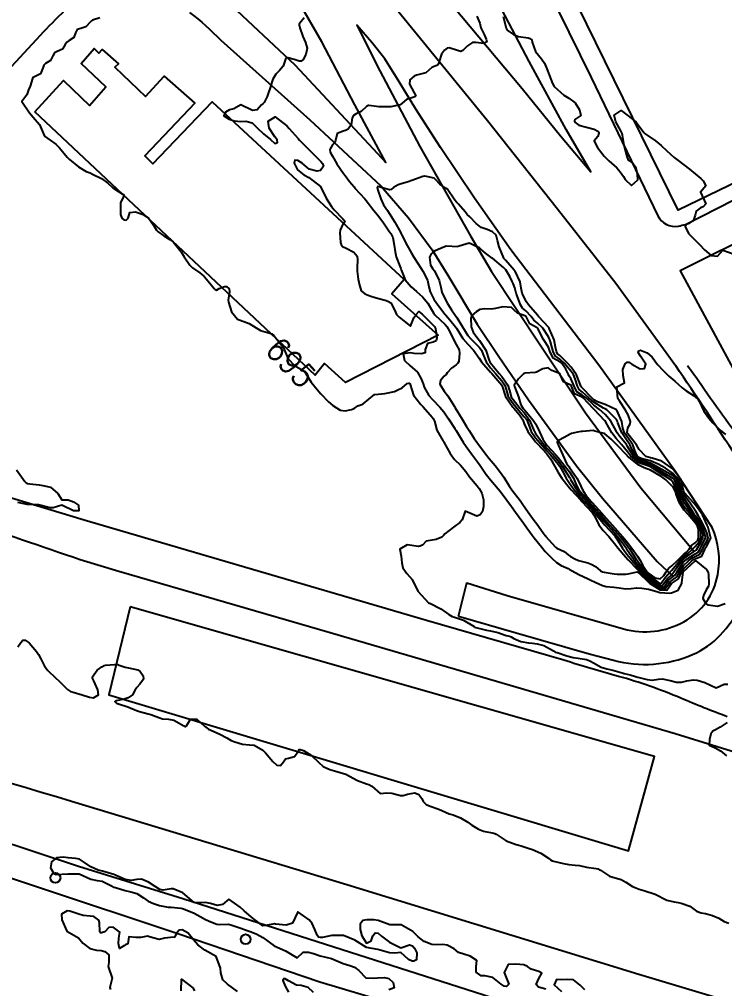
# Model space of a CAD drawing. Header units: metres. Extents: x 286371 to 293043, y 7462578 to 7466404.
# Drawn here: x 287870.5 to 287992.8, y 7465345.2 to 7465513.5 of the extents above; entities that cross this region are included whole.
import ezdxf
from ezdxf.enums import TextEntityAlignment as Align

# ---------------------------------------------------------------- set-up
doc = ezdxf.new("R2010")
doc.units = ezdxf.units.M
doc.header["$MEASUREMENT"] = 0
for name, color, linetype in [('Cotas', 45, 'Continuous'), ('Curvas de Nivel 1m', 11, 'Continuous'), ('Curvas de Nivel 5m', 15, 'Continuous'), ('Divisas', 45, 'Continuous'), ('Edificações', 30, 'Continuous'), ('Linha Férrea', 20, 'Continuous'), ('Postes', 20, 'Continuous'), ('Vias primárias', 230, 'Continuous')]:
    doc.layers.add(name, color=color, linetype=linetype)
doc.styles.add('Style-STANDARD', font='STANDARD.shx')

msp = doc.modelspace()

# ---------------------------------------------------------------- linework, layer by layer
at = {"layer": 'Curvas de Nivel 1m', "flags": 128}
for points, elevation in [([(287919.88, 7465513.77), (287919.11, 7465512.85), (287919, 7465512.64), (287918.99, 7465512.54), (287919.1, 7465512), (287919.62, 7465510.53), (287920.11, 7465509.46), (287920.38, 7465508.51), (287920.16, 7465507.39), (287919.69, 7465506.52), (287919.32, 7465506.22), (287919.01, 7465506.26), (287918.13, 7465506.55), (287917.02, 7465506.83), (287916.78, 7465506.81), (287916.61, 7465506.57), (287916.19, 7465505.39), (287915.56, 7465504.59), (287915.27, 7465504.3), (287914.97, 7465503.97), (287914.43, 7465503.13), (287914.24, 7465502.61), (287913.96, 7465501.59), (287913.62, 7465500.61), (287913.42, 7465500.11), (287912.9, 7465499.05), (287912.7, 7465498.83), (287912.43, 7465498.63), (287911.71, 7465497.81), (287910.88, 7465497.66), (287908.89, 7465498.68), (287907.63, 7465497.95), (287906.88, 7465497.76), (287906.2, 7465497.39), (287905.93, 7465496.73), (287906.86, 7465496.16), (287907.69, 7465495.86), (287908.85, 7465495.75), (287909.72, 7465495.8), (287910.84, 7465495.5), (287911.68, 7465494.64), (287912.81, 7465493.62), (287914.01, 7465492.61), (287914.78, 7465491.95), (287915.26, 7465492.12), (287915.19, 7465492.59), (287914.8, 7465493.08), (287913.77, 7465494.61), (287913.63, 7465495.82), (287914.85, 7465496.59), (287916.83, 7465495.03), (287917.25, 7465494.56), (287918.8, 7465492.8), (287919.06, 7465492.53), (287920.77, 7465490.81), (287921.08, 7465490.5), (287922.74, 7465488.83), (287923.03, 7465488.47), (287923.2, 7465488), (287922.72, 7465487.23), (287922.04, 7465487.16), (287920.72, 7465487.51), (287919.49, 7465488.52), (287918.74, 7465489), (287918.22, 7465489.07), (287918.11, 7465488.54), (287918.72, 7465487.36), (287919.81, 7465486.52), (287920.7, 7465486.01), (287922.67, 7465484.47), (287923.67, 7465482.46), (287924.62, 7465481.01), (287925.09, 7465480.44), (287926.59, 7465478.87), (287926.98, 7465478.41), (287926.82, 7465478.17), (287926.58, 7465477.91), (287926.08, 7465476.9), (287926.06, 7465476.42), (287926.19, 7465474.76), (287926.26, 7465474.42), (287926.52, 7465474.06), (287927.16, 7465473.76), (287928.5, 7465473.09), (287929.05, 7465472.38), (287929.14, 7465471.71), (287929.08, 7465470.38), (287929.06, 7465469.76), (287929.21, 7465468.37), (287929.44, 7465467.34), (287929.73, 7465466.36), (287930.39, 7465465.81), (287931.25, 7465465.47), (287932.38, 7465465.16), (287933.94, 7465464.73), (287934.37, 7465464.59), (287934.89, 7465464.29), (287935.56, 7465463.07), (287935.87, 7465462.27), (287936.33, 7465461.81), (287938.3, 7465460.23), (287938.91, 7465461.64), (287939.27, 7465462.22), (287939.77, 7465462.79), (287940.34, 7465462.31), (287940.44, 7465462.2), (287942.31, 7465460.36), (287942.47, 7465460.17), (287942.66, 7465459.81), (287942.89, 7465458.17), (287942.78, 7465457.65), (287942.26, 7465457.42), (287941.25, 7465457.2), (287940.88, 7465456.19), (287940.86, 7465455.57), (287940.23, 7465455.43), (287938.96, 7465455.49), (287938.23, 7465455.59), (287937.06, 7465455.42), (287937.25, 7465454.25), (287938.2, 7465453.39), (287939.51, 7465452.21), (287940.17, 7465451.1), (287940.5, 7465450.2), (287940.71, 7465449.64), (287941.47, 7465448.18), (287942.11, 7465447.46), (287943.4, 7465446.15), (287944.07, 7465445.33), (287944.91, 7465444.13), (287946.03, 7465442.47), (287946.26, 7465442.11), (287946.61, 7465441.51), (287947.45, 7465440.09), (287947.98, 7465439.32), (287948.91, 7465438.07), (287949.94, 7465436.69), (287950.41, 7465436.05), (287951.45, 7465434.49), (287951.77, 7465434.03), (287951.9, 7465433.86), (287953.54, 7465432), (287953.87, 7465431.59), (287955.05, 7465429.98), (287955.83, 7465428.9), (287956.51, 7465427.95), (287957.79, 7465426.17), (287957.96, 7465425.93), (287958.47, 7465425.23), (287959.42, 7465423.91), (287959.75, 7465423.48), (287961.02, 7465421.88), (287961.7, 7465421.09), (287962.91, 7465419.86), (287963.67, 7465419.17), (287964.48, 7465418.64), (287965.66, 7465418.12), (287965.87, 7465418.02), (287966.26, 7465417.81), (287967.64, 7465417.04), (287969.01, 7465416.38), (287969.63, 7465416.1), (287970.34, 7465415.74), (287971.62, 7465415.2), (287972.28, 7465415.04), (287973.61, 7465414.89), (287974.53, 7465414.76), (287975.61, 7465414.63), (287976.6, 7465414.66), (287977.61, 7465414.8), (287978.48, 7465414.75), (287979.61, 7465414.53), (287981.07, 7465414.12), (287981.6, 7465413.96), (287983.3, 7465413.85), (287983.6, 7465413.91), (287984.77, 7465414.36), (287985.38, 7465415.52), (287985.42, 7465415.73), (287985.63, 7465417.51), (287985.65, 7465417.57), (287987.68, 7465419.47), (287987.85, 7465419.47), (287989.66, 7465417.94), (287989.97, 7465417.44), (287990.01, 7465417.08), (287990.05, 7465415.44), (287990, 7465415.06), (287989.61, 7465414.44), (287989.13, 7465413.45), (287989.05, 7465412.92), (287989.57, 7465412.08), (287989.97, 7465411.85), (287991.57, 7465411.6), (287992.89, 7465412.08)], 694), ([(287949.82, 7465514.06), (287950.33, 7465512.83), (287950.5, 7465512.05), (287951.08, 7465510.88), (287951.46, 7465510.04), (287951.53, 7465509.57), (287951.05, 7465509.29), (287949.63, 7465509.49), (287949.05, 7465509.45), (287948.21, 7465508.92), (287947.41, 7465508.1), (287947.18, 7465507.95), (287947.03, 7465507.94), (287946.48, 7465508.11), (287945.04, 7465508.56), (287944.66, 7465508.52), (287944.19, 7465508.15), (287943.7, 7465507.47), (287943.29, 7465506.16), (287943.24, 7465505.92), (287943, 7465505.57), (287942.01, 7465505.15), (287940.97, 7465504.19), (287939.37, 7465503.81), (287938.97, 7465503.65), (287938.21, 7465502.99), (287938.15, 7465502.24), (287938.92, 7465500.72), (287939.21, 7465500.22), (287939.08, 7465500.06), (287938.91, 7465500), (287937.59, 7465499.56), (287936.89, 7465498.92), (287936.51, 7465498.64), (287934.88, 7465498.28), (287932.88, 7465498.32), (287931.09, 7465498.55), (287930.89, 7465498.51), (287930.79, 7465498.45), (287930.69, 7465498.36), (287929.74, 7465497.51), (287928.86, 7465497.07), (287928.44, 7465496.81), (287928.2, 7465496.39), (287928.03, 7465495.2), (287927.51, 7465494.4), (287927.04, 7465494.19), (287926.82, 7465494.15), (287925.57, 7465493.68), (287925.28, 7465492.44), (287925.15, 7465492.07), (287924.78, 7465491.7), (287924.3, 7465490.92), (287924.38, 7465490.45), (287924.75, 7465489.72), (287925.55, 7465488.43), (287926.71, 7465486.75), (287926.95, 7465486.41), (287927.75, 7465485.34), (287928.51, 7465484.39), (287928.67, 7465484.21), (287930.38, 7465482.36), (287930.64, 7465482.05), (287931.96, 7465480.33), (287932.6, 7465479.53), (287933.54, 7465478.31), (287934.56, 7465476.8), (287934.88, 7465476.29), (287935.22, 7465475.61), (287935.5, 7465474.28), (287935.65, 7465473.12), (287935.84, 7465472.27), (287936.46, 7465470.66), (287936.63, 7465470.26), (287936.7, 7465470.01), (287937.37, 7465468.25), (287938.41, 7465467.05), (287939.34, 7465466.22), (287940.38, 7465465.33), (287941.33, 7465464.19), (287942.34, 7465462.42), (287942.52, 7465462.17), (287944.31, 7465460.5), (287944.61, 7465460.14), (287945.09, 7465459.34), (287945.67, 7465458.12), (287946.26, 7465457.01), (287946.73, 7465456.11), (287946.82, 7465455.52), (287946.72, 7465454.11), (287946.55, 7465453.77), (287946.21, 7465453.53), (287945.41, 7465452.91), (287944.7, 7465452.14), (287944.48, 7465451.84), (287944.17, 7465451.51), (287943.53, 7465450.79), (287943.41, 7465450.16), (287944.14, 7465448.96), (287944.78, 7465448.13), (287945.95, 7465446.26), (287946.03, 7465446.12), (287946.08, 7465446.03), (287947.27, 7465444.1), (287948.03, 7465442.79), (287948.47, 7465442.08), (287949.35, 7465440.72), (287949.81, 7465440.06), (287949.99, 7465439.82), (287951.33, 7465438.03), (287951.95, 7465437.26), (287953.01, 7465436.01), (287953.92, 7465434.82), (287954.48, 7465433.99), (287955.49, 7465432.36), (287955.76, 7465431.97), (287955.87, 7465431.82), (287957.32, 7465429.94), (287957.83, 7465429.23), (287958.75, 7465427.92), (287959.79, 7465426.49), (287960.23, 7465425.9), (287961.33, 7465424.31), (287961.66, 7465423.88), (287961.75, 7465423.77), (287963.47, 7465421.85), (287963.71, 7465421.67), (287964.96, 7465421.08), (287965.69, 7465420.52), (287966.09, 7465420.21), (287966.8, 7465419.8), (287967.45, 7465419.55), (287967.68, 7465419.5), (287969.06, 7465419.15), (287969.67, 7465418.9), (287970.4, 7465418.48), (287971.26, 7465417.73), (287971.65, 7465417.54), (287971.89, 7465417.48), (287973.65, 7465417.22), (287974.18, 7465417.15), (287975.65, 7465417.13), (287976.1, 7465417.2), (287977.65, 7465417.59), (287977.86, 7465417.42), (287979.63, 7465415.75), (287979.79, 7465415.6), (287981.61, 7465414.41), (287982.79, 7465414.37), (287983.62, 7465415.54), (287984.82, 7465416.35), (287985.34, 7465417.52), (287985.66, 7465418.09), (287987.12, 7465419.48), (287987.43, 7465419.73), (287987.69, 7465419.84), (287988.87, 7465420.28), (287989.37, 7465421.45), (287989.46, 7465421.7), (287989.72, 7465422.08), (287990.45, 7465423.43), (287989.94, 7465425.27), (287989.84, 7465425.44), (287989.78, 7465425.64), (287988.97, 7465427.46), (287987.83, 7465429.06), (287987.47, 7465429.48), (287985.86, 7465431.3), (287985.74, 7465431.51), (287985.69, 7465431.68), (287985.25, 7465433.51), (287983.92, 7465435.29), (287983.66, 7465435.54), (287981.95, 7465436.8), (287980.26, 7465437.29), (287979.96, 7465437.36), (287979.17, 7465437.61), (287977.98, 7465438.82), (287977.51, 7465439.63), (287976.02, 7465441.55), (287975.95, 7465441.66), (287975.91, 7465441.77), (287976.04, 7465442.59), (287976.4, 7465443.29), (287976.48, 7465443.65), (287976.07, 7465444.83), (287975.64, 7465445.66), (287974.65, 7465447.13), (287974.27, 7465447.68), (287974.14, 7465449.68), (287975.43, 7465450.39), (287975.19, 7465451.67), (287975.15, 7465452.71), (287975.58, 7465453.66), (287975.88, 7465453.98), (287976.21, 7465453.99), (287976.71, 7465453.65), (287978.19, 7465452.81), (287978.93, 7465452.87), (287979.13, 7465453.61), (287978.23, 7465455.03), (287977.81, 7465455.63), (287977.95, 7465455.92), (287978.24, 7465456.03), (287979.35, 7465455.61), (287980.22, 7465454.84), (287981.2, 7465453.58), (287982.19, 7465452.45), (287983.15, 7465451.55), (287984.16, 7465450.65), (287985.44, 7465449.52), (287986.14, 7465449.02), (287987.42, 7465448.19), (287988.12, 7465447.62), (287988.24, 7465447.47), (287988.38, 7465447.2), (287989.2, 7465445.46), (287990.07, 7465444.24), (287990.78, 7465443.43), (287992.03, 7465442.15), (287992.95, 7465441.4)], 693), ([(287954.4, 7465514), (287954.87, 7465512.22), (287954.91, 7465511.99), (287955.09, 7465511.63), (287956.2, 7465510.84), (287957.07, 7465510.52), (287958.72, 7465510.28), (287959.07, 7465510.2), (287959.22, 7465510.08), (287959.34, 7465509.92), (287959.43, 7465509.54), (287960.01, 7465507.91), (287961.02, 7465506.65), (287961.57, 7465505.89), (287961.96, 7465504.91), (287962.35, 7465503.87), (287962.95, 7465502.35), (287963.23, 7465501.86), (287964.92, 7465500.35), (287965.78, 7465499.82), (287966.9, 7465498.98), (287967.63, 7465497.79), (287967.86, 7465496.79), (287966.85, 7465496.12), (287966.76, 7465495.89), (287966.77, 7465495.81), (287966.84, 7465495.66), (287967.51, 7465495.12), (287968.83, 7465494.78), (287970.16, 7465494.42), (287970.82, 7465494.07), (287971, 7465493.93), (287971, 7465493.74), (287970.81, 7465493.18), (287970.17, 7465492.38), (287970.45, 7465491.75), (287970.78, 7465491.25), (287971.92, 7465489.73), (287972.74, 7465488.93), (287974.09, 7465487.69), (287974.71, 7465487.02), (287975.26, 7465486.23), (287975.56, 7465485.67), (287976.68, 7465484.65), (287977.73, 7465485.63), (287977.71, 7465486.63), (287977.45, 7465487.63), (287976.74, 7465488.72), (287976.15, 7465489.06), (287975.93, 7465489.66), (287975.65, 7465490.55), (287975.39, 7465491.67), (287975.1, 7465493.38), (287975.02, 7465493.67), (287974.82, 7465494.13), (287973.94, 7465495.69), (287973.67, 7465496.88), (287974.87, 7465497.67), (287976.85, 7465496.18), (287977.45, 7465495.64), (287978.82, 7465493.85), (287979.05, 7465493.61), (287980.8, 7465492.39), (287981.82, 7465491.57), (287982.77, 7465490.69), (287984.09, 7465489.53), (287984.75, 7465489), (287986.72, 7465487.49), (287988.7, 7465485.86), (287989.1, 7465485.46), (287989.55, 7465484.58), (287988.66, 7465483.46), (287989.58, 7465481.45), (287989.12, 7465480.97), (287988.62, 7465480.77), (287987.88, 7465480.21), (287987.72, 7465479.48), (287987.42, 7465478.65), (287986.58, 7465478.05), (287986.21, 7465477.86), (287985.96, 7465477.5), (287986.56, 7465476.31), (287987.37, 7465475.48), (287988.52, 7465474.36), (287989.33, 7465473.45), (287990.49, 7465472.52), (287991.56, 7465472.35), (287992.5, 7465473.4), (287994.49, 7465472.74)], 692), ([(287869.92, 7465435.27), (287871.37, 7465433.25), (287871.62, 7465432.99), (287871.88, 7465432.9), (287872.25, 7465432.86), (287873.88, 7465432.65), (287874.51, 7465432.57), (287875.87, 7465432.26), (287877.1, 7465431.17), (287877.84, 7465430.06), (287878.92, 7465430.05), (287879.83, 7465429.7), (287880.73, 7465429.11), (287880.74, 7465428.18), (287879.81, 7465428.15), (287877.82, 7465429.15), (287876.31, 7465428.68), (287875.82, 7465428.7), (287873.82, 7465429.21), (287871.82, 7465429.25), (287870.15, 7465429.59)], 696), ([(287870.18, 7465404.55), (287870.69, 7465405.27), (287871.04, 7465405.69), (287871.47, 7465405.7), (287872.15, 7465405.24), (287873.44, 7465403.7), (287873.78, 7465403.22), (287874.17, 7465402.46), (287874.79, 7465401.2), (287875.38, 7465400.42), (287876.7, 7465399.17), (287877.36, 7465398.57), (287878.82, 7465397.14), (287879.33, 7465396.81), (287879.77, 7465396.68), (287881.32, 7465396.23), (287882.62, 7465395.78), (287883.31, 7465395.66), (287884.19, 7465396.19), (287884.04, 7465397.06), (287883.36, 7465398.62), (287883.12, 7465399.08), (287883.14, 7465399.31), (287883.37, 7465399.69), (287883.97, 7465400.48), (287884.75, 7465401.05), (287885.16, 7465401.29), (287885.4, 7465401.35), (287886.94, 7465401.48), (287887.4, 7465401.5), (287887.78, 7465401.38), (287888.83, 7465400.99), (287889.39, 7465400.9), (287890.98, 7465400.55), (287891.38, 7465400.28), (287891.92, 7465399.49), (287891.97, 7465398.94), (287891.35, 7465398.05), (287890.82, 7465397.48), (287890.48, 7465396.97), (287890.06, 7465396.23), (287889.31, 7465395.7), (287888.81, 7465395.5), (287887.31, 7465395.17), (287887.17, 7465395.15), (287887, 7465395.02), (287887.3, 7465394.78), (287887.65, 7465394.66), (287889.29, 7465394.11), (287890.75, 7465393.5), (287891.28, 7465393.31), (287892.8, 7465392.93), (287893.27, 7465392.81), (287894.65, 7465392.29), (287895.26, 7465392.05), (287896.34, 7465391.95), (287897.26, 7465391.78), (287898.97, 7465390.83), (287899.14, 7465390.72), (287899.24, 7465390.69), (287899.35, 7465390.71), (287899.46, 7465390.82), (287900.12, 7465391.95), (287901.26, 7465391.99), (287902.57, 7465390.77), (287903.24, 7465390.25), (287904.1, 7465389.89), (287905.22, 7465389.39), (287906.44, 7465388.72), (287907.21, 7465388.29), (287907.82, 7465388.07), (287909.19, 7465387.66), (287910.35, 7465387.5), (287911.19, 7465387.48), (287912.7, 7465386.62), (287913.17, 7465386.14), (287914.4, 7465384.6), (287915.14, 7465383.98), (287915.77, 7465383.93), (287916.26, 7465384.57), (287916.63, 7465385.08), (287917.15, 7465385.23), (287918.17, 7465385.52), (287918.92, 7465386.53), (287919.02, 7465386.69), (287919.18, 7465386.73), (287919.77, 7465386.52), (287921.16, 7465385.67), (287922.38, 7465384.48), (287923.13, 7465383.77), (287924.33, 7465383.24), (287925.12, 7465383.01), (287927.11, 7465382.4), (287929.1, 7465381.3), (287930.68, 7465380.76), (287931.09, 7465380.64), (287931.6, 7465380.34), (287933.07, 7465379.06), (287934.2, 7465379.16), (287935.07, 7465379.1), (287936.57, 7465378.75), (287937.06, 7465378.75), (287937.78, 7465378.95), (287939.07, 7465379.2), (287939.77, 7465378.91), (287940.27, 7465378.2), (287940.51, 7465377.66), (287941.04, 7465377.18), (287941.7, 7465376.85), (287943.03, 7465376.4), (287943.77, 7465376.14), (287945.01, 7465375.56), (287945.74, 7465375.38), (287947, 7465374.87), (287948.24, 7465374.08), (287948.98, 7465373.57), (287950.14, 7465372.87), (287950.96, 7465372.54), (287952.78, 7465372.19), (287952.96, 7465372.14), (287953.17, 7465372), (287954.94, 7465370.87), (287956.64, 7465370.24), (287956.93, 7465370.17), (287957.7, 7465369.93), (287958.92, 7465369.52), (287959.48, 7465369.34), (287960.91, 7465368.71), (287962.26, 7465367.86), (287962.6, 7465367.56), (287962.89, 7465367.38), (287964.13, 7465367.09), (287964.88, 7465366.92), (287965.8, 7465366.73), (287966.88, 7465366.64), (287967.64, 7465366.54), (287968.87, 7465366.3), (287970.54, 7465366.07), (287970.87, 7465365.99), (287971.28, 7465365.73), (287972.85, 7465364.69), (287974.23, 7465364.3), (287974.84, 7465364.13), (287975.65, 7465363.66), (287976.82, 7465362.91), (287977.99, 7465362.45), (287978.8, 7465362.2), (287980.79, 7465361.58), (287982.78, 7465360.54), (287984.08, 7465360.23), (287984.77, 7465360.13), (287985.27, 7465360.01), (287986.76, 7465359.49), (287987.92, 7465358.64), (287988.75, 7465358.37), (287989.51, 7465358.22), (287990.74, 7465357.91), (287991.82, 7465357.41), (287992.73, 7465356.86), (287993.57, 7465356.53)], 696), ([(287961.78, 7465345.1), (287960.55, 7465345.46), (287960.13, 7465345.9), (287960.57, 7465346.95), (287961.09, 7465347.88), (287960.59, 7465348.16), (287959.25, 7465348.57), (287958.6, 7465349.03), (287958, 7465349.32), (287956.61, 7465349.41), (287955.24, 7465349.35), (287954.58, 7465347.98), (287955.4, 7465345.97), (287954.97, 7465345.56), (287954.55, 7465345.6), (287954.07, 7465345.99), (287952.58, 7465347.14), (287951.19, 7465347.43), (287950.58, 7465347.39), (287949.68, 7465348.06), (287949.71, 7465348.96), (287949.83, 7465350.06), (287948.64, 7465350.81), (287947.57, 7465351.16), (287946.64, 7465351.48), (287945.88, 7465352.12), (287944.66, 7465352.76), (287943.94, 7465352.87), (287942.66, 7465352.77), (287942, 7465352.84), (287940.67, 7465353.39), (287939.66, 7465354.21), (287938.7, 7465355.13), (287936.71, 7465356.25), (287934.71, 7465356.28), (287932.72, 7465357), (287931.93, 7465357.13), (287930.73, 7465357.14), (287930.07, 7465357), (287929.6, 7465356.36), (287929.6, 7465355.46), (287929.85, 7465354.36), (287930.67, 7465353.1), (287931.5, 7465353.5), (287931.78, 7465354.33), (287932.16, 7465354.86), (287932.69, 7465354.79), (287933.29, 7465354.31), (287934.67, 7465353.26), (287936.65, 7465352.25), (287938.13, 7465352.77), (287938.66, 7465352.6), (287939.02, 7465352.22), (287939.43, 7465351.43), (287939.35, 7465350.21), (287938.89, 7465349.95), (287938.62, 7465349.95), (287937.98, 7465350.23), (287936.64, 7465351.46), (287935.59, 7465351.32), (287934.64, 7465351.41), (287933.07, 7465351.89), (287932.65, 7465351.99), (287930.65, 7465352.34), (287928.67, 7465353.62), (287926.68, 7465354.4), (287924.68, 7465354.43), (287923.07, 7465354.07), (287922.68, 7465354.04), (287922.34, 7465354.13), (287922.09, 7465354.47), (287921.74, 7465355.44), (287921.27, 7465356.49), (287920.72, 7465357.15), (287918.74, 7465358.52), (287917.82, 7465356.54), (287916.71, 7465356.19), (287914.91, 7465356.4), (287914.71, 7465356.42), (287913.19, 7465356.15), (287912.71, 7465356.12), (287912.01, 7465356.64), (287910.74, 7465357.61), (287909.46, 7465358.67), (287908.76, 7465359.36), (287906.78, 7465360.71), (287905.72, 7465359.78), (287904.77, 7465359.65), (287903.59, 7465359.95), (287902.77, 7465360.13), (287901.49, 7465360.08), (287900.77, 7465360.14), (287899.97, 7465360.82), (287898.8, 7465361.82), (287897.16, 7465362.5), (287896.81, 7465362.52), (287895.4, 7465362.29), (287894.81, 7465362.42), (287894.02, 7465362.91), (287892.83, 7465363.67), (287891.61, 7465364.17), (287890.83, 7465364.15), (287889.85, 7465363.94), (287888.83, 7465364.12), (287886.84, 7465365.01), (287884.85, 7465365.6), (287884.13, 7465365.78), (287882.86, 7465366.31), (287881.75, 7465367.09), (287880.88, 7465367.64), (287880.19, 7465367.81), (287878.89, 7465367.91), (287878.02, 7465368.02), (287876.89, 7465367.9), (287876.02, 7465367.18), (287875.86, 7465366.18), (287876.4, 7465365.18), (287876.84, 7465364.99), (287878.84, 7465365.13), (287880.84, 7465365.1), (287882.83, 7465364.19), (287883.93, 7465363.95), (287884.83, 7465363.87), (287886.44, 7465363.02), (287886.81, 7465362.81), (287887.1, 7465362.72), (287888.8, 7465362.23), (287889.79, 7465361.98), (287890.8, 7465361.7), (287891.98, 7465360.94), (287892.78, 7465360.39), (287893.7, 7465359.98), (287894.77, 7465359.63), (287896.28, 7465359.36), (287896.76, 7465359.32), (287898.44, 7465359.16), (287898.76, 7465359.09), (287899.48, 7465358.82), (287900.75, 7465358.28), (287901.8, 7465357.73), (287902.73, 7465357.2), (287903.68, 7465356.76), (287904.72, 7465356.4), (287905.12, 7465356.33), (287906.72, 7465356.36), (287907.14, 7465356.29), (287908.71, 7465355.72), (287910.15, 7465355.21), (287910.69, 7465355.04), (287911.67, 7465354.64), (287912.68, 7465354.07), (287914.65, 7465352.59), (287916.64, 7465351.73), (287918.62, 7465350.53), (287919.67, 7465351.49), (287920.64, 7465351.54), (287921.46, 7465351.31), (287922.63, 7465350.88), (287924.62, 7465350.43), (287926.61, 7465349.53), (287927.8, 7465349.19), (287928.6, 7465348.93), (287929.34, 7465348.36), (287930.58, 7465347.08), (287931.89, 7465347), (287932.58, 7465347.06), (287933.78, 7465347.1), (287934.57, 7465346.95), (287935.33, 7465346.27), (287935.5, 7465345.32), (287934.54, 7465344.99)], 696), ([(287908.29, 7465344.69), (287906.55, 7465345.96), (287905.76, 7465346.73), (287905.38, 7465347.93), (287905.35, 7465348.73), (287904.62, 7465350.74), (287902.65, 7465351.87), (287901.4, 7465352.79), (287900.68, 7465353.64), (287899.74, 7465354.82), (287898.7, 7465355.42), (287898.2, 7465355.34), (287897.77, 7465354.85), (287897.38, 7465354.15), (287896.68, 7465354.05), (287895.6, 7465353.96), (287894.68, 7465353.72), (287893.58, 7465354.02), (287892.68, 7465354.29), (287891.53, 7465354.09), (287890.68, 7465354.08), (287889.45, 7465354.21), (287889.25, 7465352.98), (287888.85, 7465352.79), (287888.66, 7465352.69), (287887.82, 7465352.17), (287887.64, 7465353), (287887.71, 7465353.96), (287887.86, 7465355), (287886.71, 7465355.85), (287885.96, 7465355.78), (287885.27, 7465355.04), (287884.69, 7465354.85), (287884.5, 7465354.85), (287884.41, 7465355.05), (287884.35, 7465356.68), (287884.22, 7465357.05), (287883.38, 7465357.71), (287882.73, 7465357.78), (287881.52, 7465357.88), (287880.74, 7465358.11), (287879.23, 7465358.65), (287878.75, 7465358.71), (287877.76, 7465358.13), (287877.82, 7465357.16), (287878.69, 7465355.14), (287880.68, 7465353.98), (287881.44, 7465353.1), (287882.65, 7465352.17), (287883.85, 7465351.87), (287884.64, 7465351.78), (287885.26, 7465351.66), (287885.97, 7465351.03), (287885.95, 7465349.7), (287885.88, 7465349.04), (287886.57, 7465347.02), (287886.17, 7465345.41), (287886.26, 7465345.03)], 696), ([(287898.53, 7465344.83), (287898.56, 7465346.83), (287900.54, 7465345.34), (287900.86, 7465344.8)], 696), ([(287921.47, 7465344.49), (287920.55, 7465345.41), (287919.35, 7465345.72), (287918.55, 7465345.81), (287917.15, 7465346.56), (287916.57, 7465346.86), (287916.27, 7465346.87), (287916.17, 7465346.57), (287916.55, 7465345.64), (287917.12, 7465344.56)], 696), ([(287968.54, 7465344.98), (287967.73, 7465345.78), (287966.57, 7465346.72), (287965.6, 7465346.78), (287964.57, 7465346.74), (287963.63, 7465346.77), (287963.27, 7465345.84), (287964.54, 7465344.66)], 696)]:
    msp.add_lwpolyline(points, dxfattribs=dict(at, elevation=elevation))
for points, elevation in [([(287941.07, 7465486.2), (287940.77, 7465486.27), (287940.71, 7465486.28), (287940.43, 7465486.21), (287939.18, 7465485.74), (287938.69, 7465485.58), (287937.72, 7465485.22), (287936.68, 7465484.92), (287936.18, 7465484.77), (287935.38, 7465484.28), (287934.98, 7465483.98), (287934.67, 7465483.9), (287933.25, 7465484.32), (287932.68, 7465484.46), (287932.58, 7465484.43), (287932.54, 7465484.33), (287932.67, 7465483.84), (287933.18, 7465482.32), (287933.65, 7465481.29), (287934.31, 7465480.3), (287934.61, 7465479.87), (287935.58, 7465478.28), (287936.55, 7465476.52), (287936.67, 7465476.26), (287936.79, 7465476.01), (287937.74, 7465474.25), (287938.49, 7465472.91), (287938.91, 7465472.23), (287939.65, 7465471.04), (287940.15, 7465470.21), (287940.45, 7465469.75), (287941.25, 7465468.19), (287941.52, 7465467.07), (287941.72, 7465466.18), (287942.37, 7465464.9), (287942.87, 7465464.17), (287944.34, 7465462.27), (287944.44, 7465462.14), (287945.14, 7465461.32), (287946.14, 7465460.12), (287946.3, 7465459.88), (287947.4, 7465458.1), (287948.26, 7465457.09), (287949.25, 7465456.07), (287950.22, 7465454.66), (287950.63, 7465454.05), (287952.19, 7465452.26), (287952.4, 7465452.02), (287954.14, 7465450), (287954.78, 7465447.98), (287956.09, 7465446.16), (287956.27, 7465445.96), (287957.2, 7465444.81), (287957.8, 7465443.94), (287958.04, 7465443.25), (287958.67, 7465441.92), (287960, 7465440.16), (287960.24, 7465439.9), (287961.97, 7465438.04), (287962.11, 7465437.87), (287962.62, 7465437.2), (287963.34, 7465435.85), (287963.92, 7465434.82), (287964.56, 7465433.83), (287965.88, 7465432.15), (287966.18, 7465431.81), (287967.85, 7465429.99), (287968.04, 7465429.78), (287969.81, 7465427.88), (287969.92, 7465427.75), (287970.26, 7465427.29), (287970.99, 7465425.74), (287971.76, 7465424.73), (287972.71, 7465423.71), (287973.73, 7465422.46), (287974.34, 7465421.69), (287975.69, 7465420.11), (287976.11, 7465419.66), (287977.66, 7465418.03), (287978.04, 7465417.63), (287979.63, 7465416.08), (287980.19, 7465415.6), (287981.61, 7465414.68), (287982.52, 7465414.65), (287983.2, 7465415.55), (287983.36, 7465415.82), (287983.63, 7465416.03), (287984.5, 7465416.67), (287984.97, 7465417.52), (287985.67, 7465418.65), (287986.53, 7465419.49), (287987.18, 7465419.99), (287987.7, 7465420.24), (287988.53, 7465420.63), (287988.96, 7465421.46), (287989.19, 7465421.99), (287989.74, 7465422.9), (287989.96, 7465423.44), (287989.76, 7465424.36), (287989.28, 7465425.45), (287988.71, 7465426.54), (287988.17, 7465427.47), (287987.81, 7465428.06), (287986.83, 7465429.49), (287985.85, 7465430.8), (287985.46, 7465431.51), (287985.27, 7465432.12), (287984.88, 7465433.52), (287983.91, 7465434.66), (287982.55, 7465435.56), (287981.93, 7465435.9), (287981.28, 7465436.24), (287979.95, 7465436.83), (287978.31, 7465437.27), (287977.96, 7465437.39), (287977.7, 7465437.63), (287977.43, 7465438.17), (287976.88, 7465439.64), (287976.01, 7465440.87), (287975.45, 7465441.66), (287975.18, 7465442.53), (287974.98, 7465443.67), (287974.12, 7465445.65), (287974.1, 7465445.68), (287974.08, 7465445.7), (287974.05, 7465445.72), (287972.1, 7465446.64), (287970.74, 7465447.1), (287970.11, 7465447.44), (287969.76, 7465447.75), (287968.14, 7465449.44), (287967.97, 7465449.6), (287967.88, 7465449.78), (287967.77, 7465450.16), (287967.13, 7465451.79), (287966.19, 7465453.08), (287965.55, 7465453.81), (287964.22, 7465455.1), (287963.83, 7465455.44), (287963.63, 7465455.84), (287963.49, 7465456.6), (287963.23, 7465457.85), (287962.45, 7465459.71), (287962.38, 7465459.86), (287962.31, 7465459.96), (287960.53, 7465461.89), (287960.34, 7465462.12), (287958.81, 7465463.92), (287958.37, 7465464.53), (287957.7, 7465465.93), (287957.51, 7465466.84), (287957.33, 7465467.94), (287956.45, 7465469.75), (287956.3, 7465469.96), (287954.77, 7465471.69), (287954.52, 7465471.98), (287954.48, 7465472.04), (287953.68, 7465474), (287953.41, 7465475.12), (287953.15, 7465476.01), (287952.55, 7465476.61), (287951.6, 7465476.99), (287950.56, 7465477.38), (287949.71, 7465478.06), (287948.59, 7465479.2), (287948.15, 7465479.63), (287947.77, 7465480.09), (287946.62, 7465481.41), (287946.27, 7465481.75), (287945.98, 7465482.11), (287944.67, 7465484.04), (287944.62, 7465484.09), (287944.51, 7465484.14), (287943.38, 7465484.86), (287942.7, 7465485.65), (287942.43, 7465485.9)], 692), ([(287962.51, 7465457.86), (287962.27, 7465458.38), (287961.26, 7465459.88), (287960.32, 7465460.78), (287959.7, 7465461.28), (287959.24, 7465461.91), (287958.35, 7465462.86), (287957.75, 7465463.33), (287957.4, 7465463.94), (287956.83, 7465465.51), (287956.67, 7465465.95), (287956.41, 7465466.87), (287956.1, 7465467.65), (287955.97, 7465467.96), (287955.56, 7465468.84), (287954.84, 7465469.98), (287954.46, 7465470.39), (287952.52, 7465472.01), (287952.48, 7465472.04), (287951.33, 7465472.87), (287950.51, 7465473.62), (287950.27, 7465473.8), (287949.69, 7465474.06), (287948.92, 7465474.48), (287948.52, 7465474.61), (287946.75, 7465474.11), (287946.59, 7465474.03), (287946.51, 7465474.01), (287944.51, 7465474.14), (287943.11, 7465473.56), (287942.5, 7465473.26), (287941.88, 7465472.79), (287941.63, 7465472.19), (287941.8, 7465470.84), (287942.2, 7465470.18), (287942.45, 7465469.8), (287943.26, 7465468.16), (287943.55, 7465467.02), (287943.76, 7465466.15), (287944.37, 7465464.81), (287944.75, 7465464.14), (287945.4, 7465463.08), (287946.07, 7465462.12), (287946.33, 7465461.72), (287947.33, 7465460.1), (287948.28, 7465458.59), (287948.71, 7465458.08), (287950.25, 7465456.59), (287950.65, 7465456.05), (287950.88, 7465455.4), (287951.44, 7465454.04), (287952.2, 7465453.01), (287953.06, 7465452.01), (287954.16, 7465450.73), (287954.67, 7465449.99), (287954.9, 7465449.22), (287955.28, 7465447.98), (287956.1, 7465446.81), (287956.82, 7465445.95), (287958.06, 7465444.5), (287958.48, 7465443.93), (287958.79, 7465443.18), (287959.26, 7465441.92), (287960.01, 7465440.83), (287960.79, 7465439.89), (287961.97, 7465438.55), (287962.58, 7465437.87), (287963.94, 7465436.24), (287964.24, 7465435.84), (287964.69, 7465435.07), (287965.32, 7465433.82), (287965.89, 7465432.94), (287966.71, 7465431.8), (287967.85, 7465430.43), (287968.46, 7465429.78), (287969.82, 7465428.3), (287970.3, 7465427.75), (287971.78, 7465425.94), (287971.97, 7465425.72), (287973.75, 7465423.82), (287973.85, 7465423.69), (287974.11, 7465423.32), (287975.11, 7465421.67), (287975.7, 7465420.84), (287976.65, 7465419.65), (287977.67, 7465418.46), (287978.4, 7465417.62), (287979.64, 7465416.4), (287980.61, 7465415.59), (287981.61, 7465414.94), (287982.26, 7465414.92), (287982.75, 7465415.56), (287983.1, 7465416.09), (287983.64, 7465416.55), (287984.18, 7465417), (287984.52, 7465417.53), (287985.68, 7465419.29), (287985.91, 7465419.5), (287986.93, 7465420.25), (287987.7, 7465420.69), (287988.2, 7465420.98), (287988.5, 7465421.46), (287988.92, 7465422.26), (287989.5, 7465423.45), (287989.51, 7465423.68), (287988.91, 7465425.46), (287987.8, 7465427.23), (287987.62, 7465427.48), (287987.17, 7465428.13), (287986.3, 7465429.5), (287985.84, 7465430.21), (287985.17, 7465431.51), (287984.81, 7465432.59), (287984.5, 7465433.53), (287983.9, 7465434.21), (287982.44, 7465435.03), (287981.92, 7465435.32), (287981.53, 7465435.57), (287979.95, 7465436.46), (287978.74, 7465436.82), (287977.96, 7465437.09), (287977.36, 7465437.63), (287976.66, 7465438.97), (287976.36, 7465439.65), (287976, 7465440.16), (287974.96, 7465441.67), (287974.31, 7465443.42), (287974.24, 7465443.68), (287974.06, 7465444.02), (287972.37, 7465445.71), (287972.09, 7465445.87), (287971.81, 7465446), (287970.1, 7465447.01), (287969.27, 7465447.76), (287968.13, 7465448.78), (287967.57, 7465449.22), (287967.27, 7465449.79), (287966.87, 7465451.08), (287966.57, 7465451.8), (287966.18, 7465452.36), (287965, 7465453.82), (287964.21, 7465454.5), (287963.44, 7465455.07), (287963.04, 7465455.85), (287962.62, 7465457.49)], 691), ([(287964.27, 7465451.83), (287964.18, 7465452.02), (287962.84, 7465452.52), (287962.19, 7465452.96), (287961.29, 7465452.79), (287960.18, 7465452.21), (287959.93, 7465452.16), (287958.18, 7465452.05), (287958.09, 7465452.03), (287957.94, 7465451.94), (287957.06, 7465451.05), (287956.3, 7465449.96), (287956.37, 7465449.73), (287957.08, 7465447.95), (287957.45, 7465446.58), (287957.89, 7465445.94), (287958.08, 7465445.72), (287959.57, 7465443.91), (287960.04, 7465443.19), (287960.71, 7465441.89), (287961.28, 7465440.61), (287961.75, 7465439.88), (287961.99, 7465439.58), (287963.55, 7465437.85), (287963.96, 7465437.39), (287965.23, 7465435.82), (287965.92, 7465434.9), (287966.59, 7465433.8), (287967.14, 7465432.54), (287967.54, 7465431.79), (287967.87, 7465431.37), (287969.28, 7465429.76), (287969.83, 7465429.15), (287971.08, 7465427.74), (287971.79, 7465426.91), (287972.86, 7465425.71), (287973.76, 7465424.73), (287974.67, 7465423.68), (287975.72, 7465422.34), (287976.23, 7465421.66), (287977.25, 7465420.08), (287977.55, 7465419.64), (287977.68, 7465419.45), (287979.05, 7465417.61), (287979.65, 7465417), (287981.47, 7465415.58), (287981.62, 7465415.48), (287981.72, 7465415.48), (287981.8, 7465415.57), (287982.57, 7465416.63), (287983.36, 7465417.55), (287983.5, 7465417.7), (287983.66, 7465417.87), (287985.05, 7465419.52), (287985.69, 7465420.16), (287986.45, 7465420.75), (287987.26, 7465421.48), (287987.48, 7465421.72), (287987.72, 7465421.95), (287988.41, 7465422.79), (287988.67, 7465423.46), (287988.68, 7465424.54), (287988.39, 7465425.47), (287987.79, 7465426.39), (287986.89, 7465427.49), (287985.82, 7465428.84), (287985.38, 7465429.51), (287985.06, 7465430.3), (287984.59, 7465431.52), (287983.89, 7465433.08), (287983.49, 7465433.54), (287981.91, 7465434.52), (287980.32, 7465435.59), (287979.94, 7465435.81), (287979.64, 7465435.9), (287977.95, 7465436.5), (287976.56, 7465437.65), (287975.97, 7465438.38), (287974.94, 7465439.67), (287974.01, 7465440.72), (287973.25, 7465441.7), (287972.21, 7465443.56), (287972.12, 7465443.71), (287972.06, 7465443.79), (287970.18, 7465445.74), (287970.09, 7465445.84), (287968.28, 7465447.77), (287968.12, 7465447.88), (287966.78, 7465448.46), (287966.22, 7465449.8), (287966.15, 7465449.95), (287964.88, 7465450.55)], 689), ([(287968.17, 7465441.93), (287968.03, 7465441.92), (287967.9, 7465441.91), (287967.31, 7465441.8), (287966.26, 7465441.57), (287966.02, 7465441.48), (287964.98, 7465440.86), (287964, 7465440.39), (287963.75, 7465440.1), (287963.82, 7465439.85), (287963.99, 7465439.51), (287964.74, 7465437.83), (287965.38, 7465436.39), (287965.83, 7465435.82), (287965.93, 7465435.7), (287967.24, 7465433.79), (287967.88, 7465432.42), (287968.14, 7465431.78), (287968.76, 7465430.87), (287969.68, 7465429.76), (287969.84, 7465429.58), (287971.49, 7465427.73), (287971.8, 7465427.38), (287973.29, 7465425.7), (287973.77, 7465425.18), (287975.1, 7465423.67), (287975.73, 7465422.92), (287976.74, 7465421.65), (287977.69, 7465420.31), (287978.12, 7465419.63), (287978.64, 7465418.65), (287979.33, 7465417.61), (287979.65, 7465417.29), (287980.7, 7465416.53), (287981.64, 7465416.37), (287982.27, 7465416.94), (287982.68, 7465417.56), (287983.06, 7465418.15), (287983.67, 7465418.62), (287984.64, 7465419.53), (287985.7, 7465420.59), (287986.2, 7465421), (287986.64, 7465421.49), (287987.06, 7465422.15), (287987.73, 7465422.61), (287988.17, 7465423.04), (287988.31, 7465423.47), (287988.29, 7465424.95), (287988.13, 7465425.47), (287987.78, 7465425.99), (287986.49, 7465427.49), (287985.82, 7465428.29), (287984.96, 7465429.52), (287984.49, 7465430.89), (287984.27, 7465431.53), (287983.88, 7465432.28), (287982.64, 7465433.55), (287981.9, 7465434.08), (287980.67, 7465434.83), (287979.93, 7465435.21), (287978.83, 7465435.61), (287977.94, 7465436.1), (287975.99, 7465437.65), (287975.96, 7465437.68), (287974.03, 7465439.68), (287973.99, 7465439.72), (287973.11, 7465440.6), (287972.02, 7465441.54), (287971.9, 7465441.6), (287971.25, 7465441.73), (287970.29, 7465442.01), (287970.03, 7465442.09)], 688)]:
    msp.add_lwpolyline(points, close=True, dxfattribs=dict(at, elevation=elevation))
at = {"layer": 'Curvas de Nivel 5m', "elevation": 695, "flags": 128}
for points in [[(287884.43, 7465513.75), (287883.12, 7465513.33), (287882.94, 7465513.26), (287882.8, 7465513.09), (287882, 7465512.19), (287881.09, 7465511.92), (287880.5, 7465511.71), (287880.17, 7465511.13), (287879.87, 7465510.33), (287879.06, 7465509.81), (287878.66, 7465509.55), (287878.41, 7465509.15), (287877.9, 7465508.3), (287877.03, 7465507.93), (287876.54, 7465507.66), (287876.25, 7465507.19), (287875.85, 7465506.35), (287875, 7465505.83), (287874.68, 7465505.52), (287874.59, 7465505.21), (287874.13, 7465504.06), (287872.96, 7465503.44), (287872.81, 7465503.38), (287872.72, 7465503.24), (287872.3, 7465501.88), (287872.05, 7465501.25), (287871.75, 7465500.41), (287870.89, 7465499.26), (287872.21, 7465497.24), (287872.85, 7465496.54), (287873.94, 7465495.22), (287874.8, 7465493.2), (287876.78, 7465491.85), (287877.38, 7465491.17), (287878.75, 7465489.55), (287879.16, 7465489.14), (287880.73, 7465487.86), (287882.06, 7465487.09), (287882.71, 7465486.82), (287883.14, 7465486.64), (287884.7, 7465485.84), (287885.81, 7465485.04), (287886.67, 7465484.24), (287888.65, 7465482.99), (287888.02, 7465481.62), (287887.99, 7465481), (287887.98, 7465479.62), (287888.22, 7465479), (287888.58, 7465478.69), (287888.97, 7465478.6), (287889.32, 7465478.98), (287889.63, 7465479.95), (287890.6, 7465480.06), (287891.91, 7465479.63), (287892.59, 7465479.21), (287892.9, 7465478.93), (287893.7, 7465477.78), (287894.25, 7465476.91), (287894.55, 7465476.61), (287895.54, 7465475.89), (287896.53, 7465475.26), (287897.11, 7465474.87), (287898.5, 7465473.13), (287898.68, 7465472.84), (287899.04, 7465472.28), (287900.04, 7465470.82), (287900.46, 7465470.34), (287901.78, 7465469.46), (287902.44, 7465468.91), (287902.57, 7465468.78), (287903.51, 7465467.67), (287904.23, 7465466.76), (287904.4, 7465466.59), (287904.66, 7465466.49), (287905.12, 7465466.74), (287906.04, 7465467.1), (287906.41, 7465467.09), (287906.82, 7465466.72), (287906.9, 7465466.21), (287906.7, 7465464.72), (287906.72, 7465464.37), (287907.26, 7465462.71), (287908.32, 7465461.42), (287910.31, 7465460.66), (287912.29, 7465459.47), (287913.91, 7465458.98), (287914.28, 7465458.87), (287914.57, 7465458.6), (287916.24, 7465456.57), (287917.09, 7465454.56), (287918.2, 7465453.4), (287919.68, 7465452.52), (287920.18, 7465451.98), (287921.09, 7465450.5), (287922.14, 7465449.24), (287922.78, 7465448.47), (287924.1, 7465447.08), (287924.84, 7465446.44), (287926.08, 7465445.64), (287926.99, 7465445.5), (287928.08, 7465445.75), (287928.55, 7465445.93), (287929.19, 7465446.38), (287929.86, 7465446.61), (287930.1, 7465446.72), (287932.04, 7465448.33), (287932.12, 7465448.35), (287933.87, 7465448.55), (287934.13, 7465448.58), (287935.53, 7465448.88), (287936.14, 7465449.14), (287936.85, 7465449.54), (287937.73, 7465450.24), (287938.05, 7465450.34), (287938.16, 7465450.33), (287938.24, 7465450.23), (287938.28, 7465450.1), (287938.84, 7465448.22), (287940.1, 7465446.59), (287940.49, 7465446.2), (287942.06, 7465444.41), (287942.25, 7465444.17), (287942.49, 7465443.72), (287942.89, 7465442.16), (287944, 7465440.25), (287944.07, 7465440.14), (287944.18, 7465439.96), (287945.21, 7465438.13), (287945.95, 7465437.07), (287946.97, 7465436.1), (287947.92, 7465434.98), (287948.55, 7465434.07), (287949.88, 7465432.48), (287950.21, 7465432.05), (287950.69, 7465431.22), (287950.98, 7465430.04), (287950.98, 7465428.89), (287950.79, 7465428.04), (287950.41, 7465427.44), (287949.8, 7465427.2), (287947.81, 7465428.08), (287947.29, 7465426.59), (287946.88, 7465426.1), (287945.77, 7465425.33), (287944.29, 7465424.15), (287944.04, 7465423.86), (287943.75, 7465423.57), (287942.74, 7465423.17), (287941.74, 7465423.02), (287941.03, 7465422.9), (287940.37, 7465422.2), (287939.95, 7465421.99), (287939.72, 7465421.94), (287937.72, 7465422.24), (287936.46, 7465421.51), (287936.71, 7465420.26), (287936.82, 7465419.12), (287936.96, 7465418.26), (287937.65, 7465417.28), (287938.61, 7465416.23), (287939.6, 7465414.21), (287941.45, 7465412.19), (287941.57, 7465412.13), (287941.65, 7465412.1), (287943.55, 7465411.16), (287944.97, 7465410.13), (287945.53, 7465409.83), (287945.95, 7465409.7), (287947.52, 7465409.17), (287949.34, 7465408.07), (287949.5, 7465407.97), (287949.64, 7465407.92), (287951.5, 7465407.45), (287952.22, 7465407.29), (287953.49, 7465407), (287954.94, 7465406.53), (287955.48, 7465406.38), (287955.78, 7465406.27), (287956.24, 7465405.96), (287957.47, 7465405.47), (287958.77, 7465405.22), (287959.46, 7465405.15), (287960.27, 7465405.08), (287961.46, 7465404.79), (287963.11, 7465403.85), (287963.44, 7465403.64), (287963.75, 7465403.53), (287965.43, 7465402.97), (287966.52, 7465402.71), (287967.43, 7465402.57), (287968.88, 7465402.31), (287969.42, 7465402.13), (287970.07, 7465401.74), (287971.4, 7465401.01), (287972.38, 7465400.73), (287973.4, 7465400.5), (287975.06, 7465400), (287975.39, 7465399.91), (287976.45, 7465399.65), (287977.38, 7465399.36), (287977.74, 7465399.27), (287979.36, 7465398.84), (287980.22, 7465398.73), (287981.36, 7465398.93), (287981.97, 7465398.96), (287983.36, 7465398.67), (287984.48, 7465398.41), (287985.36, 7465398.39), (287986.25, 7465398.61), (287987.36, 7465398.82), (287988.07, 7465398.77), (287989.36, 7465398.35), (287991.34, 7465397.42), (287992.72, 7465398.04), (287993.35, 7465398.03)], [(287993.25, 7465391.39), (287992.04, 7465390.61), (287991.23, 7465390.14), (287990.78, 7465389.88), (287990.45, 7465389.44), (287990.21, 7465388.44), (287990.12, 7465387.44), (287991.19, 7465387), (287992.1, 7465386.49), (287993.17, 7465385.62)]]:
    msp.add_lwpolyline(points, dxfattribs=at)
at = {"layer": 'Curvas de Nivel 5m', "elevation": 690, "flags": 128}
msp.add_lwpolyline([(287960.37, 7465459.89), (287960.3, 7465459.94), (287959, 7465460.61), (287958.38, 7465461.92), (287958.33, 7465461.97), (287956.86, 7465462.48), (287956.35, 7465462.94), (287955.86, 7465463.47), (287954.36, 7465463.55), (287953.09, 7465463.28), (287952.35, 7465463.18), (287951.16, 7465463.24), (287950.35, 7465463.11), (287949.69, 7465462.72), (287948.93, 7465462.08), (287948.78, 7465461.63), (287948.85, 7465460.08), (287949.17, 7465459.2), (287949.97, 7465458.06), (287950.27, 7465457.71), (287951.41, 7465456.04), (287951.98, 7465454.27), (287952.07, 7465454.03), (287952.21, 7465453.83), (287953.71, 7465452), (287954.17, 7465451.46), (287955.19, 7465449.98), (287955.64, 7465448.45), (287955.79, 7465447.97), (287956.11, 7465447.5), (287957.36, 7465445.95), (287958.07, 7465445.12), (287958.96, 7465443.92), (287959.66, 7465442.28), (287959.81, 7465441.91), (287960.02, 7465441.57), (287961.29, 7465439.89), (287961.98, 7465439.06), (287963.06, 7465437.86), (287963.95, 7465436.82), (287964.71, 7465435.83), (287965.91, 7465433.97), (287965.99, 7465433.81), (287966.09, 7465433.62), (287967.15, 7465431.8), (287967.86, 7465430.89), (287968.88, 7465429.77), (287969.82, 7465428.72), (287970.69, 7465427.74), (287971.78, 7465426.43), (287972.42, 7465425.71), (287973.75, 7465424.27), (287974.25, 7465423.69), (287975.71, 7465421.71), (287975.75, 7465421.66), (287975.82, 7465421.55), (287977.12, 7465419.64), (287977.67, 7465418.93), (287978.73, 7465417.62), (287979.64, 7465416.71), (287981.03, 7465415.58), (287981.62, 7465415.21), (287981.99, 7465415.2), (287982.29, 7465415.56), (287982.84, 7465416.36), (287983.65, 7465417.12), (287983.86, 7465417.33), (287984, 7465417.54), (287984.65, 7465418.51), (287985.43, 7465419.51), (287985.69, 7465419.76), (287986.69, 7465420.5), (287987.71, 7465421.21), (287987.86, 7465421.33), (287987.97, 7465421.47), (287988.66, 7465422.53), (287989.06, 7465423.45), (287989.09, 7465424.12), (287988.65, 7465425.46), (287987.79, 7465426.8), (287987.26, 7465427.48), (287985.83, 7465429.46), (287985.8, 7465429.5), (287985.77, 7465429.57), (287984.89, 7465431.52), (287984.27, 7465433.14), (287984.12, 7465433.53), (287983.9, 7465433.79), (287983.32, 7465434.12), (287981.91, 7465434.92), (287980.92, 7465435.58), (287979.94, 7465436.13), (287979.19, 7465436.36), (287977.95, 7465436.8), (287977.01, 7465437.64), (287975.99, 7465439.3), (287975.77, 7465439.66), (287974.58, 7465441.11), (287974.17, 7465441.68), (287974.03, 7465441.93), (287973.05, 7465443.7), (287972.07, 7465444.88), (287971.08, 7465445.73), (287970.1, 7465446.5), (287968.78, 7465447.76), (287968.12, 7465448.26), (287967.18, 7465448.84), (287966.69, 7465449.8), (287966.16, 7465451.11), (287965.87, 7465451.51), (287965.7, 7465451.81), (287965.26, 7465452.74), (287964.49, 7465453.83), (287964.21, 7465454.04), (287963.04, 7465454.68), (287962.5, 7465455.86), (287962.24, 7465456.59), (287961.41, 7465457.88), (287960.48, 7465459.71)], close=True, dxfattribs=at)
at = {"layer": 'Divisas'}
msp.add_lwpolyline([(287791.17, 7465388.07), (287809.37, 7465379.94), (287806.85, 7465372.86), (287837.81, 7465365.07), (287847.22, 7465362.95), (287849.53, 7465370.87), (287897.95, 7465354.75), (287922.57, 7465346.36), (287952.98, 7465337.27), (287963.55, 7465334.39), (287955.74, 7465306.24)], dxfattribs=at)
at = {"layer": 'Edificações'}
msp.add_lwpolyline([(288059.02, 7465516.33), (287984.76, 7465480.38), (287938.73, 7465574.26), (287944.64, 7465577.31), (287947.78, 7465576.43), (287948.96, 7465576.32), (287950.53, 7465575.67), (287955.34, 7465574.29), (287969.96, 7465570.11), (287980.21, 7465567.31), (287985.39, 7465565.89), (287989.8, 7465564.52), (287996.17, 7465562.61)], dxfattribs=at)
for points in [[(287873.13, 7465497.46), (287878.11, 7465502.86), (287882.63, 7465498.56), (287885.43, 7465501.8), (287881.18, 7465505.83), (287883.4, 7465508.42), (287884.22, 7465507.62), (287884.84, 7465508.28), (287887.67, 7465505.78), (287887, 7465505.22), (287892.34, 7465500.12), (287895.58, 7465503.64), (287900.87, 7465498.93), (287892.19, 7465489.8), (287893.61, 7465488.41), (287903.9, 7465499.15), (287937.19, 7465468.31), (287935.09, 7465465.82), (287943.13, 7465458.65), (287927.06, 7465450.44), (287923.37, 7465453.75), (287921.78, 7465451.73)], [(287889.65, 7465411.51), (287885.95, 7465396.19), (287976.14, 7465369.1), (287980.66, 7465385.52)]]:
    msp.add_lwpolyline(points, close=True, dxfattribs=at)
at = {"layer": 'Linha Férrea'}
for points in [[(286381.9, 7466191.54, -0.034817), (286483.63, 7466136.23), (286637.59, 7466036.03), (286881.46, 7465875.71), (287117.31, 7465719.49, 0.005418), (287238.16, 7465637.94, 0.010292), (287320.61, 7465583.02, 0.018788), (287399.32, 7465533.46, 0.057979), (287521.87, 7465481.39), (287711.72, 7465426.48, -0.002898), (287879.49, 7465377.76), (287927.28, 7465363.25), (287977.96, 7465347.67), (288011.31, 7465337.66), (288037.94, 7465330.83), (288090.19, 7465315.26), (288107.16, 7465310.12)], [(288124.9, 7465290.14), (288110.63, 7465295.63), (288097.03, 7465300.41), (288073.08, 7465307.56), (288053.14, 7465313.24), (288017.3, 7465323.63), (287988.22, 7465332.42), (287968.24, 7465338.47), (287951.03, 7465344.08), (287898.83, 7465360.77), (287880.69, 7465366.42), (287835.18, 7465381.47, 0.010304), (287693.16, 7465427.51)]]:
    msp.add_lwpolyline(points, format="xyb", dxfattribs=at)
at = {"layer": 'Postes'}
for centre in [(287876.69, 7465364.42), (287909.71, 7465353.75)]:
    msp.add_circle(centre, 0.866, dxfattribs=at)
at = {"layer": 'Vias primárias'}
for points, elevation in [([(287840.86, 7465607.56), (287884.54, 7465568.58), (287904.87, 7465549.15), (287922.76, 7465530.34), (287935.64, 7465515.57), (287951.67, 7465495.93), (287963.82, 7465480.62), (287973.93, 7465467.69), (287984.33, 7465453.32)], 702.5), ([(287858.76, 7465602.24), (287878.05, 7465585.36), (287898.09, 7465566.96), (287932.13, 7465532.07), (287957.71, 7465501.47), (287964.36, 7465493.25), (287969.6, 7465487.01), (287965.33, 7465494.35), (287958.91, 7465506.17), (287951.78, 7465519.77), (287933.72, 7465556.64), (287921.62, 7465584.16)], 701.52)]:
    msp.add_lwpolyline(points, dxfattribs=dict(at, elevation=elevation))
at = {"layer": 'Vias primárias', "elevation": 693.91}
msp.add_lwpolyline([(287944.37, 7465577.39), (287938.63, 7465574.47, 0.275182), (287936.66, 7465571.35, 0.155728), (287937.73, 7465567.68), (287952.31, 7465538.69), (287969.67, 7465503.38), (287981.24, 7465479.38, 0.34176), (287984.79, 7465477.6, 0.01339), (287986.03, 7465477.88), (288008.36, 7465489.3), (288036.92, 7465503.43), (288060.64, 7465514.92, 0.382086), (288062.6, 7465519.68), (288048.88, 7465547.19)], format="xyb", dxfattribs=at)
at = {"layer": 'Vias primárias'}
for points in [[(287906.4, 7465516.7), (287918.26, 7465505.59), (287931.81, 7465491.02), (287934.03, 7465488.66), (287928.66, 7465498.64), (287922.92, 7465509.59), (287919.06, 7465516.28)], [(287970.97, 7465453.46), (287955.73, 7465473.47), (287949.4, 7465482.46), (287943.53, 7465491.24), (287939.26, 7465497.88), (287936.36, 7465502.66), (287933.86, 7465506.62), (287931.61, 7465509.48), (287928.99, 7465512.49), (287933.02, 7465504.53), (287939.94, 7465491.41), (287948.8, 7465475.78), (287952.34, 7465469.7), (287960.8, 7465456.99), (287968.65, 7465445.19), (287978.27, 7465432.14), (287987.54, 7465421.1)], [(287999.64, 7465477.05), (287985.13, 7465469.85), (287994.28, 7465452.84)]]:
    msp.add_lwpolyline(points, dxfattribs=at)
for points in [[(287881.68, 7465426.56), (287869.1, 7465430.35), (287860.97, 7465433.08), (287851.57, 7465437.39), (287837.17, 7465445.39), (287831.4, 7465448.67), (287821.93, 7465452.84), (287825.54, 7465454.39), (287827.75, 7465456.12), (287830.1, 7465458.7), (287835.58, 7465465.24), (287843.77, 7465475.2), (287868.43, 7465504.6), (287874.12, 7465510.76, -0.015097), (287878.41, 7465515.13, -0.047678)], [(287899.96, 7465514.7, -0.040894), (287905.38, 7465509.9), (287920.87, 7465496.06), (287933.18, 7465484.58), (287937.97, 7465479.04), (287942.08, 7465473.5), (287944.81, 7465469.08), (287949.86, 7465460.59), (287953.64, 7465454.95), (287958.8, 7465447.4), (287967.14, 7465435.95), (287971.62, 7465430.33), (287981.09, 7465419.37), (287983.77, 7465416.87)], [(287804.34, 7465452.84), (287813.35, 7465449.75, -0.039438), (287823.35, 7465445.42, -0.004709), (287832.32, 7465440.55, -0.00487), (287839.2, 7465436.64, 0.021808), (287850.21, 7465430.88, 0.027557), (287860.97, 7465426.54, 0.000481), (287880.98, 7465419.73, -1.55079)], [(287946.65, 7465409.84), (287948.07, 7465415.68), (287955.11, 7465413.46), (287975.27, 7465407.69, 0.19945), (287985.76, 7465408.9, 0.222909), (287991.62, 7465417.03, 0.150966), (287990.67, 7465425.26), (287984.34, 7465434.87), (287970.97, 7465453.46)], [(288123.39, 7465335.98, -0.01223), (288111.59, 7465335.98, -0.061056), (288089, 7465339.31, -0.055445), (288073, 7465343.99, -0.055445), (288058.57, 7465351.43, -0.056722), (288046.82, 7465359.53, -0.02192), (288033.51, 7465372.19, -0.073269), (288020.13, 7465390.91, 0.002906), (288009.07, 7465412.16, 0.002565), (288000.8, 7465427.64, 0.021301), (287994.9, 7465437.51, 0.004106), (287984.33, 7465453.32)], [(287996.72, 7465439.04, -0.012291), (287988.33, 7465450.61, 0.009814), (287986.38, 7465453.32)], [(287993.27, 7465392.4, -0.011925), (287985.22, 7465395.62, 0.034028), (287974.39, 7465399.41, -0.010093), (287964.89, 7465402.22), (287941.08, 7465409.12), (287881.68, 7465426.56)], [(287880.98, 7465419.73), (287887.71, 7465417.66), (287924.39, 7465407), (287962.71, 7465395.79), (287984.24, 7465389.5), (287993.97, 7465386.49, -0.053039), (288007.43, 7465380.71, -0.043353), (288019.55, 7465372.44, -0.027952), (288025.83, 7465366.7, 0.016246), (288039.12, 7465353.94, 0.038882), (288048.67, 7465346.62), (288058.69, 7465340.44, 0.051015), (288069.29, 7465335.31, 0.034599), (288086.53, 7465330.35, 0.012671), (288093.02, 7465329.13, 0.037191), (288113.99, 7465326.54, 0.039306), (288125.81, 7465326.89, 0.002354)], [(287946.65, 7465409.84), (287956.67, 7465406.99), (287969.3, 7465403.34), (287973.55, 7465402.2, 0.169587), (287987.25, 7465403.2, 0.10059), (287992.05, 7465406.55, 0.072897), (287995.65, 7465411.63, 0.08416)]]:
    msp.add_lwpolyline(points, format="xyb", dxfattribs=at)

# ---------------------------------------------------------------- texts
at = {"layer": 'Cotas', "style": 'Style-STANDARD'}
msp.add_text('695', height=4, rotation=313.7178, dxfattribs=at).set_placement((287917.58, 7465453.91, 695), align=Align.MIDDLE_CENTER)

doc.saveas('drawing.dxf')
